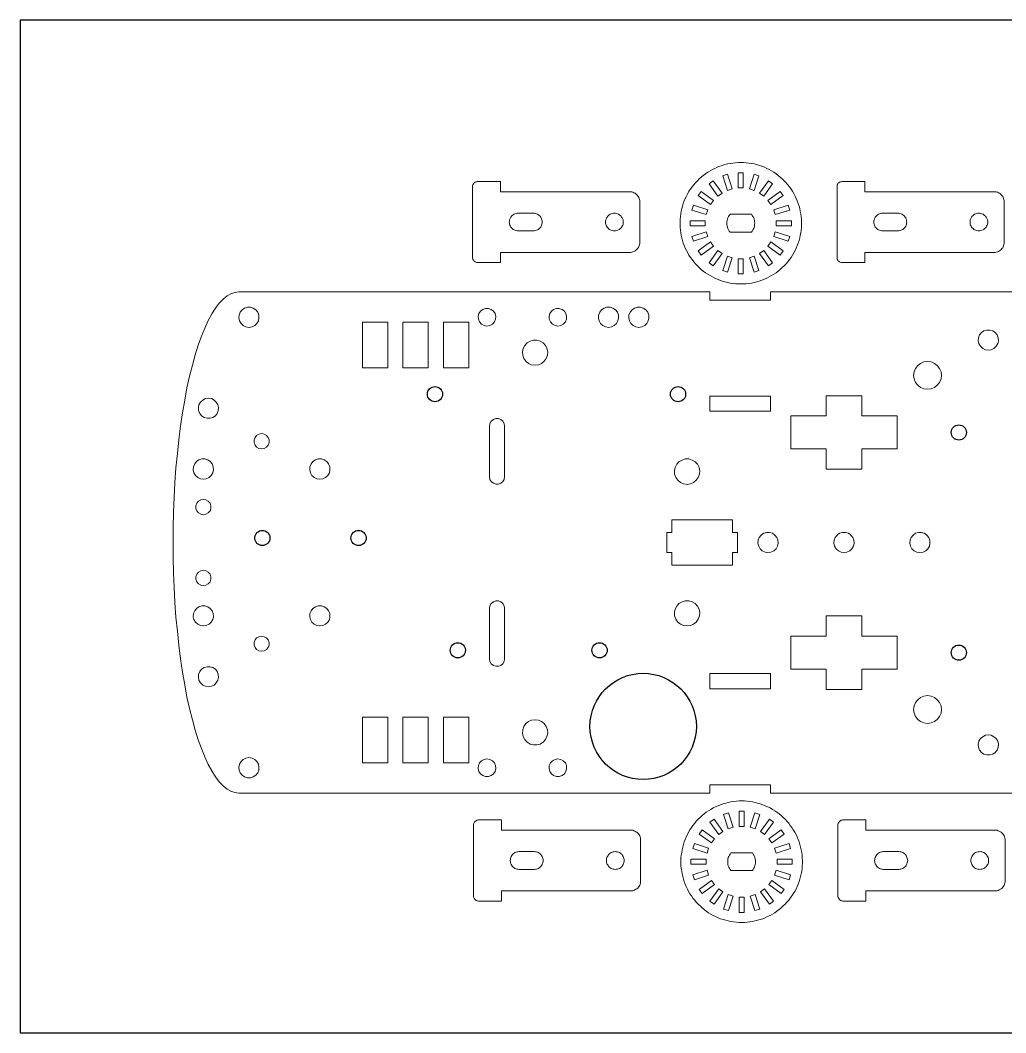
# Model space of a CAD drawing. Header units: millimetres. Extents: x 1937 to 3881, y 1046 to 2135.
# Drawn here: x 1937.1 to 2131.8, y 1899.5 to 2099.5 of the extents above; entities that cross this region are included whole.
import ezdxf

# ---------------------------------------------------------------- set-up
doc = ezdxf.new("R2010")
doc.units = ezdxf.units.MM
doc.layers.add('Layer 1', color=7, linetype='Continuous')

msp = doc.modelspace()

# ---------------------------------------------------------------- linework, layer by layer
msp.add_lwpolyline([(1937.1491, 2099.51983), (1937.1491, 1899.51983), (2237.1491, 1899.51983), (2237.1491, 2099.51983), (1937.1491, 2099.51983)])
for centre, radius in [((2019.04635, 2025.66379), 1.5), ((2067.04635, 2025.66379), 1.5), ((2122.49816, 2018.09697), 1.5), ((1984.95451, 1997.25166), 1.5), ((2003.95451, 1997.25166), 1.5), ((2023.54635, 1975.06379), 1.5), ((2051.54635, 1975.06379), 1.5), ((2122.49816, 1974.59947), 1.5), ((2060.15312, 1960.03055), 10.5)]:
    msp.add_circle(centre, radius)
at = {"layer": 'Layer 1', "lineweight": 0}
for points in [[(2091.39456, 2060.201), (2091.35929, 2060.73017), (2091.28873, 2061.25933), (2091.1829, 2061.7885), (2091.07707, 2062.31767), (2090.93595, 2062.81156), (2090.75956, 2063.34073), (2090.58317, 2063.83461), (2090.37152, 2064.3285), (2090.15984, 2064.78711), (2089.91289, 2065.28101), (2089.63067, 2065.73961), (2089.34845, 2066.16295), (2089.03094, 2066.58629), (2088.71346, 2067.00961), (2088.36068, 2067.43294), (2088.0079, 2067.82101), (2087.61983, 2068.17379), (2087.23178, 2068.52657), (2086.80845, 2068.87935), (2086.38511, 2069.19683), (2085.96179, 2069.47905), (2085.50316, 2069.76129), (2085.04456, 2070.04351), (2084.55068, 2070.25517), (2084.09205, 2070.46685), (2083.59818, 2070.6785), (2083.06901, 2070.85489), (2082.57511, 2070.99601), (2082.04595, 2071.13711), (2081.55207, 2071.24294), (2081.0229, 2071.3135), (2080.49374, 2071.38406), (2079.96457, 2071.41933), (2079.4354, 2071.41933), (2078.90624, 2071.41933), (2078.37707, 2071.38406), (2077.8479, 2071.3135), (2077.31874, 2071.24294), (2076.78957, 2071.13711), (2076.29567, 2070.99601), (2075.76651, 2070.85489), (2075.27261, 2070.6785), (2074.77873, 2070.46685), (2074.28484, 2070.25517), (2073.82623, 2070.04351), (2073.36762, 2069.76129), (2072.90902, 2069.47905), (2072.45039, 2069.19683), (2072.02707, 2068.87935), (2071.639, 2068.52657), (2071.21566, 2068.17379), (2070.86289, 2067.82101), (2070.47484, 2067.43294), (2070.15733, 2067.00961), (2069.80455, 2066.58629), (2069.52234, 2066.16295), (2069.20485, 2065.73961), (2068.9579, 2065.28101), (2068.71095, 2064.78711), (2068.464, 2064.3285), (2068.25234, 2063.83461), (2068.07596, 2063.34073), (2067.93484, 2062.81156), (2067.79374, 2062.31767), (2067.65262, 2061.7885), (2067.58206, 2061.25933), (2067.5115, 2060.73017), (2067.44096, 2060.201), (2067.44096, 2059.67183), (2067.44096, 2059.14267), (2067.44096, 2058.6135), (2067.5115, 2058.08433), (2067.58206, 2057.55517), (2067.65262, 2057.06129), (2067.79374, 2056.53212), (2067.93484, 2056.00296), (2068.07596, 2055.50906), (2068.25234, 2055.01516), (2068.464, 2054.52129), (2068.71095, 2054.02739), (2068.9579, 2053.56878), (2069.20485, 2053.11017), (2069.52234, 2052.68684), (2069.80455, 2052.22823), (2070.15733, 2051.80489), (2070.47484, 2051.41685), (2070.86289, 2051.02878), (2071.21566, 2050.676), (2071.639, 2050.28795), (2072.02707, 2049.97044), (2072.45039, 2049.65296), (2072.90902, 2049.33545), (2073.36762, 2049.0885), (2073.82623, 2048.80628), (2074.28484, 2048.59462), (2074.77873, 2048.34767), (2075.27261, 2048.17129), (2075.76651, 2047.9949), (2076.29567, 2047.85378), (2076.78957, 2047.71268), (2077.31874, 2047.60683), (2077.8479, 2047.53629), (2078.37707, 2047.46573), (2078.90624, 2047.43044), (2079.4354, 2047.43044), (2079.96457, 2047.43044), (2080.49374, 2047.46573), (2081.0229, 2047.53629), (2081.55207, 2047.60683), (2082.04595, 2047.71268), (2082.57511, 2047.85378), (2083.06901, 2047.9949), (2083.59818, 2048.17129), (2084.09205, 2048.34767), (2084.55068, 2048.59462), (2085.04456, 2048.80628), (2085.50316, 2049.0885), (2085.96179, 2049.33545), (2086.38511, 2049.65296), (2086.80845, 2049.97044), (2087.23178, 2050.28795), (2087.61983, 2050.676), (2088.0079, 2051.02878), (2088.36068, 2051.41685), (2088.71346, 2051.80489), (2089.03094, 2052.22823), (2089.34845, 2052.68684), (2089.63067, 2053.11017), (2089.91289, 2053.56878), (2090.15984, 2054.02739), (2090.37152, 2054.52129), (2090.58317, 2055.01516), (2090.75956, 2055.50906), (2090.93595, 2056.00296), (2091.07707, 2056.53212), (2091.1829, 2057.06129), (2091.28873, 2057.55517), (2091.35929, 2058.08433), (2091.39456, 2058.6135), (2091.42985, 2059.14267), (2091.42985, 2059.67183), (2091.39456, 2060.201)], [(2076.82484, 2069.091), (2077.74205, 2066.23351), (2076.78957, 2065.916), (2075.87234, 2068.77349), (2076.82484, 2069.091)], [(2078.94151, 2069.40851), (2079.92928, 2069.40851), (2079.92928, 2066.4099), (2078.94151, 2066.4099), (2078.94151, 2069.40851)], [(2082.08124, 2065.916), (2081.12873, 2066.23351), (2082.04595, 2069.091), (2082.99845, 2068.77349), (2082.08124, 2065.916)], [(2059.43288, 2064.10507), (2059.36232, 2064.31675), (2059.29176, 2064.5284), (2059.18593, 2064.70479), (2059.04483, 2064.91645), (2058.90371, 2065.05757), (2058.72732, 2065.23396), (2058.55093, 2065.33979), (2058.33928, 2065.44562), (2058.1276, 2065.55147), (2057.91594, 2065.62201), (2057.70426, 2065.6573), (2057.4926, 2065.6573), (2031.98677, 2065.6573), (2031.98677, 2067.66814), (2027.47122, 2067.66814), (2027.29483, 2067.63285), (2027.11844, 2067.59758), (2026.97732, 2067.52702), (2026.8362, 2067.42119), (2026.69511, 2067.31536), (2026.62455, 2067.17424), (2026.51872, 2066.99785), (2026.48343, 2066.82146), (2026.48343, 2066.64507), (2026.48343, 2052.63979), (2026.48343, 2052.49869), (2026.51872, 2052.3223), (2026.62455, 2052.14591), (2026.69511, 2052.00479), (2026.8362, 2051.89896), (2026.97732, 2051.79314), (2027.11844, 2051.72258), (2027.29483, 2051.68729), (2027.47122, 2051.65202), (2031.98677, 2051.65202), (2031.98677, 2053.66285), (2057.4926, 2053.66285), (2057.70426, 2053.66285), (2057.91594, 2053.69812), (2058.1276, 2053.76868), (2058.33928, 2053.83924), (2058.55093, 2053.98034), (2058.72732, 2054.08619), (2058.90371, 2054.22729), (2059.04483, 2054.40368), (2059.18593, 2054.58007), (2059.29176, 2054.79175), (2059.36232, 2055.0034), (2059.43288, 2055.21506), (2059.46815, 2055.42674), (2059.46815, 2055.67369), (2059.46815, 2063.64646), (2059.46815, 2063.89341), (2059.43288, 2064.10507)], [(2074.91983, 2064.78711), (2073.15594, 2067.22129), (2073.96735, 2067.82101), (2075.73124, 2065.38684), (2074.91983, 2064.78711)], [(2084.90346, 2067.82101), (2085.71484, 2067.22129), (2083.95096, 2064.78711), (2083.13957, 2065.38684), (2084.90346, 2067.82101)], [(2131.39955, 2064.10507), (2131.32899, 2064.31675), (2131.25843, 2064.5284), (2131.1526, 2064.70479), (2131.0115, 2064.91645), (2130.87038, 2065.05757), (2130.69399, 2065.23396), (2130.5176, 2065.33979), (2130.30594, 2065.44562), (2130.09426, 2065.55147), (2129.88261, 2065.62201), (2129.67093, 2065.6573), (2129.45927, 2065.6573), (2103.95344, 2065.6573), (2103.95344, 2067.66814), (2099.43789, 2067.66814), (2099.2615, 2067.63285), (2099.08511, 2067.59758), (2098.94399, 2067.52702), (2098.80287, 2067.42119), (2098.66177, 2067.31536), (2098.59121, 2067.17424), (2098.48538, 2066.99785), (2098.45009, 2066.82146), (2098.45009, 2066.64507), (2098.45009, 2052.63979), (2098.45009, 2052.49869), (2098.48538, 2052.3223), (2098.59121, 2052.14591), (2098.66177, 2052.00479), (2098.80287, 2051.89896), (2098.94399, 2051.79314), (2099.08511, 2051.72258), (2099.2615, 2051.68729), (2099.43789, 2051.65202), (2103.95344, 2051.65202), (2103.95344, 2053.66285), (2129.45927, 2053.66285), (2129.67093, 2053.66285), (2129.88261, 2053.69812), (2130.09426, 2053.76868), (2130.30594, 2053.83924), (2130.5176, 2053.98034), (2130.69399, 2054.08619), (2130.87038, 2054.22729), (2131.0115, 2054.40368), (2131.1526, 2054.58007), (2131.25843, 2054.79175), (2131.32899, 2055.0034), (2131.39955, 2055.21506), (2131.43481, 2055.42674), (2131.43481, 2055.67369), (2131.43481, 2063.64646), (2131.43481, 2063.89341), (2131.39955, 2064.10507)], [(2071.639, 2065.70435), (2074.07318, 2063.94046), (2073.47345, 2063.12905), (2071.03928, 2064.89294), (2071.639, 2065.70435)], [(2087.23178, 2065.70435), (2087.79622, 2064.89294), (2085.39734, 2063.12905), (2084.79761, 2063.94046), (2087.23178, 2065.70435)], [(2070.08679, 2062.98795), (2072.90902, 2062.07072), (2072.62678, 2061.11823), (2069.76928, 2062.03545), (2070.08679, 2062.98795)], [(2088.78402, 2062.98795), (2089.1015, 2062.03545), (2086.24401, 2061.11823), (2085.9265, 2062.07072), (2088.78402, 2062.98795)], [(2040.20649, 2059.4484), (2040.17122, 2059.23674), (2040.10066, 2059.02508), (2040.0301, 2058.84869), (2039.92427, 2058.6723), (2039.78315, 2058.49591), (2039.64205, 2058.35479), (2039.46566, 2058.21367), (2039.28928, 2058.10785), (2039.11289, 2058.03729), (2038.90121, 2057.96675), (2038.68955, 2057.93146), (2038.47787, 2057.89619), (2035.47926, 2057.89619), (2035.2676, 2057.93146), (2035.05594, 2057.96675), (2034.84426, 2058.03729), (2034.66787, 2058.10785), (2034.49149, 2058.21367), (2034.3151, 2058.35479), (2034.174, 2058.49591), (2034.03288, 2058.6723), (2033.92705, 2058.84869), (2033.85649, 2059.02508), (2033.78593, 2059.23674), (2033.75066, 2059.4484), (2033.71537, 2059.66008), (2033.75066, 2059.87173), (2033.78593, 2060.08341), (2033.85649, 2060.2598), (2033.92705, 2060.47146), (2034.03288, 2060.64785), (2034.174, 2060.82424), (2034.3151, 2060.96536), (2034.49149, 2061.10646), (2034.66787, 2061.21229), (2034.84426, 2061.28285), (2035.05594, 2061.3534), (2035.2676, 2061.38867), (2035.47926, 2061.42396), (2038.47787, 2061.42396), (2038.68955, 2061.38867), (2038.90121, 2061.3534), (2039.11289, 2061.28285), (2039.28928, 2061.21229), (2039.46566, 2061.10646), (2039.64205, 2060.96536), (2039.78315, 2060.82424), (2039.92427, 2060.64785), (2040.0301, 2060.47146), (2040.10066, 2060.2598), (2040.17122, 2060.08341), (2040.20649, 2059.87173), (2040.24176, 2059.66008), (2040.20649, 2059.4484)], [(2056.22261, 2059.66008), (2056.22261, 2059.4484), (2056.18732, 2059.23674), (2056.11676, 2059.02508), (2056.01093, 2058.84869), (2055.9051, 2058.6723), (2055.79927, 2058.49591), (2055.62288, 2058.35479), (2055.48176, 2058.21367), (2055.30537, 2058.10785), (2055.09372, 2058.03729), (2054.88204, 2057.96675), (2054.67038, 2057.93146), (2054.45872, 2057.89619), (2054.28233, 2057.93146), (2054.07065, 2057.96675), (2053.85899, 2058.03729), (2053.64731, 2058.10785), (2053.47093, 2058.21367), (2053.32983, 2058.35479), (2053.15344, 2058.49591), (2053.04761, 2058.6723), (2052.94176, 2058.84869), (2052.83593, 2059.02508), (2052.76537, 2059.23674), (2052.7301, 2059.4484), (2052.7301, 2059.66008), (2052.7301, 2059.87173), (2052.76537, 2060.08341), (2052.83593, 2060.2598), (2052.94176, 2060.47146), (2053.04761, 2060.64785), (2053.15344, 2060.82424), (2053.32983, 2060.96536), (2053.47093, 2061.10646), (2053.64731, 2061.21229), (2053.85899, 2061.28285), (2054.07065, 2061.3534), (2054.28233, 2061.38867), (2054.45872, 2061.42396), (2054.67038, 2061.38867), (2054.88204, 2061.3534), (2055.09372, 2061.28285), (2055.30537, 2061.21229), (2055.48176, 2061.10646), (2055.62288, 2060.96536), (2055.79927, 2060.82424), (2055.9051, 2060.64785), (2056.01093, 2060.47146), (2056.11676, 2060.2598), (2056.18732, 2060.08341), (2056.22261, 2059.87173), (2056.22261, 2059.66008)], [(2077.31874, 2057.66099), (2077.14235, 2057.87267), (2077.00123, 2058.11962), (2076.8954, 2058.36655), (2076.78957, 2058.6135), (2076.71901, 2058.89572), (2076.68372, 2059.14267), (2076.68372, 2059.42488), (2076.68372, 2059.70712), (2076.71901, 2059.95405), (2076.78957, 2060.23629), (2076.8954, 2060.48322), (2077.00123, 2060.73017), (2077.14235, 2060.94185), (2077.31874, 2061.18877), (2081.55207, 2061.18877), (2081.69317, 2060.94185), (2081.83429, 2060.73017), (2081.97539, 2060.48322), (2082.04595, 2060.23629), (2082.11651, 2059.95405), (2082.15178, 2059.70712), (2082.18707, 2059.42488), (2082.15178, 2059.14267), (2082.11651, 2058.89572), (2082.04595, 2058.6135), (2081.97539, 2058.36655), (2081.83429, 2058.11962), (2081.69317, 2057.87267), (2081.55207, 2057.66099), (2077.31874, 2057.66099)], [(2112.17316, 2059.4484), (2112.13789, 2059.23674), (2112.06733, 2059.02508), (2111.99677, 2058.84869), (2111.89094, 2058.6723), (2111.74982, 2058.49591), (2111.60872, 2058.35479), (2111.43233, 2058.21367), (2111.25594, 2058.10785), (2111.07955, 2058.03729), (2110.86787, 2057.96675), (2110.65622, 2057.93146), (2110.44454, 2057.89619), (2107.44593, 2057.89619), (2107.23427, 2057.93146), (2107.02261, 2057.96675), (2106.81093, 2058.03729), (2106.63454, 2058.10785), (2106.45815, 2058.21367), (2106.28176, 2058.35479), (2106.14066, 2058.49591), (2105.99955, 2058.6723), (2105.89372, 2058.84869), (2105.82316, 2059.02508), (2105.7526, 2059.23674), (2105.71733, 2059.4484), (2105.68204, 2059.66008), (2105.71733, 2059.87173), (2105.7526, 2060.08341), (2105.82316, 2060.2598), (2105.89372, 2060.47146), (2105.99955, 2060.64785), (2106.14066, 2060.82424), (2106.28176, 2060.96536), (2106.45815, 2061.10646), (2106.63454, 2061.21229), (2106.81093, 2061.28285), (2107.02261, 2061.3534), (2107.23427, 2061.38867), (2107.44593, 2061.42396), (2110.44454, 2061.42396), (2110.65622, 2061.38867), (2110.86787, 2061.3534), (2111.07955, 2061.28285), (2111.25594, 2061.21229), (2111.43233, 2061.10646), (2111.60872, 2060.96536), (2111.74982, 2060.82424), (2111.89094, 2060.64785), (2111.99677, 2060.47146), (2112.06733, 2060.2598), (2112.13789, 2060.08341), (2112.17316, 2059.87173), (2112.20843, 2059.66008), (2112.17316, 2059.4484)], [(2128.18928, 2059.66008), (2128.18928, 2059.4484), (2128.15399, 2059.23674), (2128.08343, 2059.02508), (2127.9776, 2058.84869), (2127.87177, 2058.6723), (2127.76594, 2058.49591), (2127.58955, 2058.35479), (2127.44843, 2058.21367), (2127.27204, 2058.10785), (2127.06038, 2058.03729), (2126.8487, 2057.96675), (2126.63705, 2057.93146), (2126.42539, 2057.89619), (2126.249, 2057.93146), (2126.03732, 2057.96675), (2125.82566, 2058.03729), (2125.61398, 2058.10785), (2125.43759, 2058.21367), (2125.29649, 2058.35479), (2125.12011, 2058.49591), (2125.01428, 2058.6723), (2124.90843, 2058.84869), (2124.8026, 2059.02508), (2124.73204, 2059.23674), (2124.69677, 2059.4484), (2124.69677, 2059.66008), (2124.69677, 2059.87173), (2124.73204, 2060.08341), (2124.8026, 2060.2598), (2124.90843, 2060.47146), (2125.01428, 2060.64785), (2125.12011, 2060.82424), (2125.29649, 2060.96536), (2125.43759, 2061.10646), (2125.61398, 2061.21229), (2125.82566, 2061.28285), (2126.03732, 2061.3534), (2126.249, 2061.38867), (2126.42539, 2061.42396), (2126.63705, 2061.38867), (2126.8487, 2061.3534), (2127.06038, 2061.28285), (2127.27204, 2061.21229), (2127.44843, 2061.10646), (2127.58955, 2060.96536), (2127.76594, 2060.82424), (2127.87177, 2060.64785), (2127.9776, 2060.47146), (2128.08343, 2060.2598), (2128.15399, 2060.08341), (2128.18928, 2059.87173), (2128.18928, 2059.66008)], [(2069.41651, 2058.93101), (2069.41651, 2059.91878), (2072.41512, 2059.91878), (2072.41512, 2058.93101), (2069.41651, 2058.93101)], [(2089.41901, 2058.93101), (2086.4204, 2058.93101), (2086.4204, 2059.91878), (2089.41901, 2059.91878), (2089.41901, 2058.93101)], [(2070.08679, 2055.86184), (2069.76928, 2056.81434), (2072.62678, 2057.73155), (2072.90902, 2056.77905), (2070.08679, 2055.86184)], [(2088.78402, 2055.86184), (2085.9265, 2056.77905), (2086.24401, 2057.73155), (2089.1015, 2056.81434), (2088.78402, 2055.86184)], [(2071.639, 2053.14544), (2071.03928, 2053.95683), (2073.47345, 2055.72072), (2074.07318, 2054.90933), (2071.639, 2053.14544)], [(2073.96735, 2051.02878), (2073.15594, 2051.6285), (2074.91983, 2054.06268), (2075.73124, 2053.46295), (2073.96735, 2051.02878)], [(2084.90346, 2051.02878), (2083.13957, 2053.46295), (2083.95096, 2054.06268), (2085.71484, 2051.6285), (2084.90346, 2051.02878)], [(2087.23178, 2053.14544), (2084.79761, 2054.90933), (2085.39734, 2055.72072), (2087.79622, 2053.95683), (2087.23178, 2053.14544)], [(2076.82484, 2049.75879), (2075.87234, 2050.07627), (2076.78957, 2052.93379), (2077.74205, 2052.61628), (2076.82484, 2049.75879)], [(2079.92928, 2049.40601), (2078.94151, 2049.40601), (2078.94151, 2052.40462), (2079.92928, 2052.40462), (2079.92928, 2049.40601)], [(2082.04595, 2049.75879), (2081.12873, 2052.61628), (2082.08124, 2052.93379), (2082.99845, 2050.07627), (2082.04595, 2049.75879)], [(2144.31122, 2045.87823), (2085.3268, 2045.87823), (2085.3268, 2044.25544), (2073.29706, 2044.25544), (2073.29706, 2045.87823), (1980.30485, 2045.87823), (1979.52873, 2045.77238), (1978.75262, 2045.49016), (1977.9765, 2045.06682), (1977.20039, 2044.43183), (1976.45956, 2043.62044), (1975.71874, 2042.63267), (1974.97789, 2041.50378), (1974.27234, 2040.19849), (1973.60207, 2038.71682), (1972.93178, 2037.09405), (1972.29679, 2035.33017), (1971.69706, 2033.42516), (1971.13263, 2031.37905), (1970.56817, 2029.19182), (1970.07429, 2026.89877), (1969.61566, 2024.49988), (1969.19235, 2021.95988), (1968.80428, 2019.38461), (1968.4515, 2016.66821), (1968.16928, 2013.91655), (1967.88707, 2011.09433), (1967.67539, 2008.20155), (1967.53429, 2005.27349), (1967.39317, 2002.34544), (1967.32261, 1999.34683), (1967.32261, 1996.34822), (1967.32261, 1993.38488), (1967.39317, 1990.38627), (1967.53429, 1987.45822), (1967.67539, 1984.53017), (1967.88707, 1981.63738), (1968.16928, 1978.81516), (1968.4515, 1976.0635), (1968.80428, 1973.34711), (1969.19235, 1970.77183), (1969.61566, 1968.23183), (1970.07429, 1965.83294), (1970.56817, 1963.53989), (1971.13263, 1961.35266), (1971.69706, 1959.30655), (1972.29679, 1957.40155), (1972.93178, 1955.63766), (1973.60207, 1954.01489), (1974.27234, 1952.53322), (1974.97789, 1951.22796), (1975.71874, 1950.06377), (1976.45956, 1949.11129), (1977.20039, 1948.29988), (1977.9765, 1947.66489), (1978.75262, 1947.24155), (1979.52873, 1946.95933), (1980.30485, 1946.8535), (2073.29706, 1946.8535), (2073.29706, 1948.47627), (2085.3268, 1948.47627), (2085.3268, 1946.8535), (2144.31122, 1946.8535)], [(1980.37539, 2041.29212), (1980.58707, 2041.85655), (1980.93984, 2042.31516), (1981.43372, 2042.66794), (1981.99818, 2042.84433), (1982.5979, 2042.84433), (1983.16234, 2042.66794), (1983.65624, 2042.31516), (1984.04428, 2041.85655), (1984.25594, 2041.29212), (1984.29123, 2040.72766), (1984.1854, 2040.12793), (1983.8679, 2039.63406), (1983.44456, 2039.21072), (1982.91539, 2038.96377), (1982.31566, 2038.85794), (1981.71596, 2038.96377), (1981.18679, 2039.21072), (1980.76346, 2039.63406), (1980.44595, 2040.12793), (1980.30485, 2040.72766), (1980.37539, 2041.29212)], [(2027.71817, 2041.57434), (2028.03568, 2042.03294), (2028.49428, 2042.38572), (2029.02345, 2042.59738), (2029.58789, 2042.59738), (2030.15234, 2042.38572), (2030.61095, 2042.03294), (2030.92846, 2041.57434), (2031.06956, 2041.00988), (2030.999, 2040.44544), (2030.78734, 2039.91628), (2030.39929, 2039.49294), (2029.87013, 2039.21072), (2029.30567, 2039.10489), (2028.74123, 2039.21072), (2028.24734, 2039.49294), (2027.85929, 2039.91628), (2027.61234, 2040.44544), (2027.57707, 2041.00988), (2027.71817, 2041.57434)], [(2045.00428, 2040.44544), (2044.79262, 2039.91628), (2044.36928, 2039.49294), (2043.87539, 2039.21072), (2043.31095, 2039.10489), (2042.74652, 2039.21072), (2042.25262, 2039.49294), (2041.86457, 2039.91628), (2041.61762, 2040.44544), (2041.58233, 2041.00988), (2041.72345, 2041.57434), (2042.04096, 2042.03294), (2042.46428, 2042.38572), (2043.02873, 2042.59738), (2043.59317, 2042.59738), (2044.15763, 2042.38572), (2044.61623, 2042.03294), (2044.89845, 2041.57434), (2045.03957, 2041.00988), (2045.00428, 2040.44544)], [(2055.16428, 2040.12793), (2054.88206, 2039.63406), (2054.42345, 2039.21072), (2053.89428, 2038.96377), (2053.29456, 2038.85794), (2052.73012, 2038.96377), (2052.20096, 2039.21072), (2051.74235, 2039.63406), (2051.46011, 2040.12793), (2051.31901, 2040.72766), (2051.35428, 2041.29212), (2051.56596, 2041.85655), (2051.95401, 2042.31516), (2052.4479, 2042.66794), (2053.01234, 2042.84433), (2053.61207, 2042.84433), (2054.1765, 2042.66794), (2054.6704, 2042.31516), (2055.05845, 2041.85655), (2055.27013, 2041.29212), (2055.3054, 2040.72766), (2055.16428, 2040.12793)], [(2061.1615, 2040.12793), (2060.87928, 2039.63406), (2060.45594, 2039.21072), (2059.89151, 2038.96377), (2059.32707, 2038.85794), (2058.72734, 2038.96377), (2058.19818, 2039.21072), (2057.73957, 2039.63406), (2057.45733, 2040.12793), (2057.31623, 2040.72766), (2057.3515, 2041.29212), (2057.56318, 2041.85655), (2057.95123, 2042.31516), (2058.44513, 2042.66794), (2059.00956, 2042.84433), (2059.60929, 2042.84433), (2060.17372, 2042.66794), (2060.66762, 2042.31516), (2061.05567, 2041.85655), (2061.26735, 2041.29212), (2061.30262, 2040.72766), (2061.1615, 2040.12793)], [(2009.7265, 2030.84988), (2004.71705, 2030.84988), (2004.71705, 2039.88101), (2009.7265, 2039.88101), (2009.7265, 2030.84988)], [(2017.69929, 2030.84988), (2012.72511, 2030.84988), (2012.72511, 2039.88101), (2017.69929, 2039.88101), (2017.69929, 2030.84988)], [(2025.70733, 2030.84988), (2020.6979, 2030.84988), (2020.6979, 2039.88101), (2025.70733, 2039.88101), (2025.70733, 2030.84988)], [(2130.16482, 2035.64767), (2129.88261, 2035.11851), (2129.424, 2034.69517), (2128.89483, 2034.44822), (2128.29511, 2034.37766), (2127.73067, 2034.44822), (2127.2015, 2034.69517), (2126.7429, 2035.11851), (2126.46066, 2035.64767), (2126.31956, 2036.21211), (2126.35483, 2036.81184), (2126.56651, 2037.37627), (2126.95455, 2037.83488), (2127.44845, 2038.15239), (2128.01289, 2038.32878), (2128.61261, 2038.32878), (2129.17705, 2038.15239), (2129.67095, 2037.83488), (2130.05899, 2037.37627), (2130.27067, 2036.81184), (2130.30594, 2036.21211), (2130.16482, 2035.64767)], [(2041.26484, 2033.35462), (2041.0179, 2032.7196), (2040.62985, 2032.15517), (2040.10068, 2031.73183), (2039.50096, 2031.44961), (2038.7954, 2031.37905), (2038.12511, 2031.44961), (2037.52539, 2031.73183), (2036.99622, 2032.15517), (2036.60817, 2032.7196), (2036.36122, 2033.35462), (2036.32596, 2034.02488), (2036.46705, 2034.69517), (2036.78456, 2035.2949), (2037.24317, 2035.78877), (2037.80763, 2036.14155), (2038.47789, 2036.35323), (2039.14818, 2036.35323), (2039.81844, 2036.14155), (2040.3829, 2035.78877), (2040.84151, 2035.2949), (2041.15902, 2034.69517), (2041.30011, 2034.02488), (2041.26484, 2033.35462)], [(2118.98178, 2028.66266), (2118.69955, 2027.99239), (2118.24094, 2027.42793), (2117.6765, 2026.96933), (2117.00622, 2026.72238), (2116.30066, 2026.61655), (2115.59511, 2026.72238), (2114.92484, 2026.96933), (2114.36038, 2027.42793), (2113.93705, 2027.99239), (2113.65483, 2028.66266), (2113.549, 2029.36821), (2113.65483, 2030.07377), (2113.93705, 2030.74405), (2114.36038, 2031.30849), (2114.92484, 2031.73183), (2115.59511, 2032.01405), (2116.30066, 2032.1199), (2117.00622, 2032.01405), (2117.6765, 2031.73183), (2118.24094, 2031.30849), (2118.69955, 2030.74405), (2118.98178, 2030.07377), (2119.05232, 2029.36821), (2118.98178, 2028.66266)], [(1976.2479, 2022.41851), (1976.03622, 2021.85405), (1975.68345, 2021.39544), (1975.18957, 2021.07793), (1974.62511, 2020.90155), (1974.02539, 2020.90155), (1973.46095, 2021.07793), (1972.96705, 2021.39544), (1972.57901, 2021.85405), (1972.36735, 2022.41851), (1972.33206, 2023.01821), (1972.43789, 2023.58267), (1972.7554, 2024.11184), (1973.17873, 2024.49988), (1973.7079, 2024.7821), (1974.30763, 2024.85266), (1974.90733, 2024.7821), (1975.4365, 2024.49988), (1975.85984, 2024.11184), (1976.17734, 2023.58267), (1976.31844, 2023.01821), (1976.2479, 2022.41851)], [(2085.3268, 2022.27739), (2073.29706, 2022.27739), (2073.29706, 2025.276), (2085.3268, 2025.276), (2085.3268, 2022.27739)], [(2110.30344, 2014.86905), (2103.31844, 2014.86905), (2103.31844, 2010.84738), (2096.29816, 2010.84738), (2096.29816, 2014.86905), (2089.31318, 2014.86905), (2089.31318, 2021.36017), (2096.29816, 2021.36017), (2096.29816, 2025.34656), (2103.31844, 2025.34656), (2103.31844, 2021.36017), (2110.30344, 2021.36017), (2110.30344, 2014.86905)], [(2032.79818, 2009.36573), (2032.72762, 2008.83656), (2032.4454, 2008.41323), (2032.05733, 2008.06045), (2031.56346, 2007.88406), (2031.03429, 2007.88406), (2030.57568, 2008.06045), (2030.15234, 2008.41323), (2029.9054, 2008.83656), (2029.79957, 2009.36573), (2029.79957, 2019.34934), (2029.9054, 2019.8785), (2030.15234, 2020.33711), (2030.57568, 2020.65462), (2031.03429, 2020.83101), (2031.56346, 2020.83101), (2032.05733, 2020.65462), (2032.4454, 2020.33711), (2032.72762, 2019.8785), (2032.79818, 2019.34934), (2032.79818, 2009.36573)], [(1986.30207, 2016.10378), (1986.12568, 2015.60988), (1985.7729, 2015.22183), (1985.31428, 2014.93961), (1984.8204, 2014.86905), (1984.29123, 2014.93961), (1983.83263, 2015.22183), (1983.51512, 2015.60988), (1983.33873, 2016.10378), (1983.33873, 2016.63294), (1983.51512, 2017.12684), (1983.83263, 2017.51489), (1984.29123, 2017.76184), (1984.8204, 2017.86767), (1985.31428, 2017.76184), (1985.7729, 2017.51489), (1986.12568, 2017.12684), (1986.30207, 2016.63294), (1986.30207, 2016.10378)], [(1971.37955, 2011.30601), (1971.59123, 2011.87044), (1971.94401, 2012.32905), (1972.43789, 2012.68183), (1973.00234, 2012.85822), (1973.60207, 2012.85822), (1974.16651, 2012.68183), (1974.6604, 2012.32905), (1975.04845, 2011.87044), (1975.26011, 2011.30601), (1975.2954, 2010.70628), (1975.18957, 2010.14182), (1974.87206, 2009.61266), (1974.44872, 2009.22461), (1973.88429, 2008.94239), (1973.31983, 2008.87183), (1972.72013, 2008.94239), (1972.19096, 2009.22461), (1971.73233, 2009.61266), (1971.45011, 2010.14182), (1971.30902, 2010.70628), (1971.37955, 2011.30601)], [(1998.19066, 2010.14182), (1997.87318, 2009.61266), (1997.44984, 2009.22461), (1996.8854, 2008.94239), (1996.32095, 2008.87183), (1995.72122, 2008.94239), (1995.19205, 2009.22461), (1994.73345, 2009.61266), (1994.45123, 2010.14182), (1994.31011, 2010.70628), (1994.3454, 2011.30601), (1994.59235, 2011.87044), (1994.94513, 2012.32905), (1995.439, 2012.68183), (1996.00346, 2012.85822), (1996.60316, 2012.85822), (1997.16762, 2012.68183), (1997.6615, 2012.32905), (1998.04957, 2011.87044), (1998.26122, 2011.30601), (1998.29652, 2010.70628), (1998.19066, 2010.14182)], [(2066.45316, 2011.20016), (2066.77067, 2011.79988), (2067.22928, 2012.29378), (2067.82901, 2012.64656), (2068.464, 2012.85822), (2069.16956, 2012.85822), (2069.80455, 2012.64656), (2070.40428, 2012.29378), (2070.86291, 2011.79988), (2071.1804, 2011.20016), (2071.32152, 2010.52989), (2071.25096, 2009.85961), (2071.0393, 2009.22461), (2070.65123, 2008.66017), (2070.12206, 2008.23684), (2069.48707, 2007.95462), (2068.81678, 2007.84877), (2068.14652, 2007.95462), (2067.5115, 2008.23684), (2066.98233, 2008.66017), (2066.59428, 2009.22461), (2066.34734, 2009.85961), (2066.31207, 2010.52989), (2066.45316, 2011.20016)], [(1974.62511, 2002.62766), (1974.27234, 2002.20432), (1973.81373, 2001.9574), (1973.31983, 2001.85155), (1972.79066, 2001.9574), (1972.33206, 2002.20432), (1972.01457, 2002.62766), (1971.83818, 2003.08627), (1971.83818, 2003.61543), (1972.01457, 2004.10933), (1972.33206, 2004.49738), (1972.79066, 2004.77962), (1973.31983, 2004.85016), (1973.81373, 2004.77962), (1974.27234, 2004.49738), (1974.62511, 2004.10933), (1974.8015, 2003.61543), (1974.8015, 2003.08627), (1974.62511, 2002.62766)], [(2065.81817, 1991.86794), (2065.81817, 1994.37267), (2064.79513, 1994.37267), (2064.79513, 1998.35906), (2065.81817, 1998.35906), (2065.81817, 2000.86377), (2077.81261, 2000.86377), (2077.81261, 1998.35906), (2078.80041, 1998.35906), (2078.80041, 1994.37267), (2077.81261, 1994.37267), (2077.81261, 1991.86794), (2065.81817, 1991.86794)], [(2086.66735, 1995.64267), (2086.38513, 1995.1135), (2085.9265, 1994.72545), (2085.39734, 1994.44321), (2084.79763, 1994.37267), (2084.23317, 1994.44321), (2083.66874, 1994.72545), (2083.2454, 1995.1135), (2082.96318, 1995.64267), (2082.82206, 1996.2071), (2082.85735, 1996.80683), (2083.06901, 1997.37129), (2083.45706, 1997.82989), (2083.95096, 1998.18267), (2084.51539, 1998.35906), (2085.11512, 1998.35906), (2085.67958, 1998.18267), (2086.17345, 1997.82989), (2086.56152, 1997.37129), (2086.77318, 1996.80683), (2086.80845, 1996.2071), (2086.66735, 1995.64267)], [(2097.81512, 1996.2071), (2097.85039, 1996.80683), (2098.09734, 1997.37129), (2098.45011, 1997.82989), (2098.94399, 1998.18267), (2099.50845, 1998.35906), (2100.10817, 1998.35906), (2100.67261, 1998.18267), (2101.16651, 1997.82989), (2101.55455, 1997.37129), (2101.76621, 1996.80683), (2101.8015, 1996.2071), (2101.66038, 1995.64267), (2101.37816, 1995.1135), (2100.95483, 1994.72545), (2100.39039, 1994.44321), (2099.82593, 1994.37267), (2099.22623, 1994.44321), (2098.69706, 1994.72545), (2098.23843, 1995.1135), (2097.95622, 1995.64267), (2097.81512, 1996.2071)], [(2112.94927, 1995.64267), (2112.80817, 1996.2071), (2112.87871, 1996.80683), (2113.09039, 1997.37129), (2113.44317, 1997.82989), (2113.93705, 1998.18267), (2114.5015, 1998.35906), (2115.10123, 1998.35906), (2115.66566, 1998.18267), (2116.15956, 1997.82989), (2116.54761, 1997.37129), (2116.75927, 1996.80683), (2116.79456, 1996.2071), (2116.68873, 1995.64267), (2116.37122, 1995.1135), (2115.94788, 1994.72545), (2115.41872, 1994.44321), (2114.81899, 1994.37267), (2114.21928, 1994.44321), (2113.69012, 1994.72545), (2113.23149, 1995.1135), (2112.94927, 1995.64267)], [(1974.8015, 1989.61017), (1974.8015, 1989.11628), (1974.62511, 1988.62238), (1974.27234, 1988.19906), (1973.81373, 1987.95211), (1973.31983, 1987.88155), (1972.79066, 1987.95211), (1972.33206, 1988.19906), (1972.01457, 1988.62238), (1971.83818, 1989.11628), (1971.83818, 1989.61017), (1972.01457, 1990.10405), (1972.33206, 1990.52739), (1972.79066, 1990.77434), (1973.31983, 1990.88017), (1973.81373, 1990.77434), (1974.27234, 1990.52739), (1974.62511, 1990.10405), (1974.8015, 1989.61017)], [(2032.79818, 1973.34711), (2032.72762, 1972.85323), (2032.4454, 1972.3946), (2032.05733, 1972.07711), (2031.56346, 1971.90073), (2031.03429, 1971.90073), (2030.57568, 1972.07711), (2030.15234, 1972.3946), (2029.9054, 1972.85323), (2029.79957, 1973.34711), (2029.79957, 1983.366), (2029.9054, 1983.85988), (2030.15234, 1984.31851), (2030.57568, 1984.67129), (2031.03429, 1984.84767), (2031.56346, 1984.84767), (2032.05733, 1984.67129), (2032.4454, 1984.31851), (2032.72762, 1983.85988), (2032.79818, 1983.366), (2032.79818, 1973.34711)], [(2071.25096, 1981.84906), (2071.0393, 1981.21405), (2070.65123, 1980.64961), (2070.12206, 1980.22627), (2069.48707, 1979.94405), (2068.81678, 1979.87349), (2068.14652, 1979.94405), (2067.5115, 1980.22627), (2066.98233, 1980.64961), (2066.59428, 1981.21405), (2066.34734, 1981.84906), (2066.31207, 1982.51933), (2066.45316, 1983.18961), (2066.77067, 1983.78934), (2067.22928, 1984.31851), (2067.82901, 1984.67129), (2068.464, 1984.84767), (2069.16956, 1984.84767), (2069.80455, 1984.67129), (2070.40428, 1984.31851), (2070.86291, 1983.78934), (2071.1804, 1983.18961), (2071.32152, 1982.51933), (2071.25096, 1981.84906)], [(1972.19096, 1980.22627), (1971.73233, 1980.61434), (1971.45011, 1981.14351), (1971.30902, 1981.70794), (1971.37955, 1982.30767), (1971.59123, 1982.87211), (1971.94401, 1983.33071), (1972.43789, 1983.68349), (1973.00234, 1983.82461), (1973.60207, 1983.82461), (1974.16651, 1983.68349), (1974.6604, 1983.33071), (1975.04845, 1982.87211), (1975.26011, 1982.30767), (1975.2954, 1981.70794), (1975.18957, 1981.14351), (1974.87206, 1980.61434), (1974.44872, 1980.22627), (1973.88429, 1979.94405), (1973.31983, 1979.87349), (1972.72013, 1979.94405), (1972.19096, 1980.22627)], [(1998.19066, 1981.14351), (1997.87318, 1980.61434), (1997.44984, 1980.22627), (1996.8854, 1979.94405), (1996.32095, 1979.87349), (1995.72122, 1979.94405), (1995.19205, 1980.22627), (1994.73345, 1980.61434), (1994.45123, 1981.14351), (1994.31011, 1981.70794), (1994.3454, 1982.30767), (1994.59235, 1982.87211), (1994.94513, 1983.33071), (1995.439, 1983.68349), (1996.00346, 1983.82461), (1996.60316, 1983.82461), (1997.16762, 1983.68349), (1997.6615, 1983.33071), (1998.04957, 1982.87211), (1998.26122, 1982.30767), (1998.29652, 1981.70794), (1998.19066, 1981.14351)], [(2110.30344, 1971.37156), (2103.31844, 1971.37156), (2103.31844, 1967.34988), (2096.29816, 1967.34988), (2096.29816, 1971.37156), (2089.31318, 1971.37156), (2089.31318, 1977.86266), (2096.29816, 1977.86266), (2096.29816, 1981.84906), (2103.31844, 1981.84906), (2103.31844, 1977.86266), (2110.30344, 1977.86266), (2110.30344, 1971.37156)], [(1986.30207, 1976.09877), (1986.12568, 1975.60489), (1985.7729, 1975.21682), (1985.31428, 1974.9699), (1984.8204, 1974.86405), (1984.29123, 1974.9699), (1983.83263, 1975.21682), (1983.51512, 1975.60489), (1983.33873, 1976.09877), (1983.33873, 1976.62793), (1983.51512, 1977.12183), (1983.83263, 1977.50988), (1984.29123, 1977.75683), (1984.8204, 1977.86266), (1985.31428, 1977.75683), (1985.7729, 1977.50988), (1986.12568, 1977.12183), (1986.30207, 1976.62793), (1986.30207, 1976.09877)], [(1976.17734, 1969.14906), (1975.85984, 1968.6199), (1975.4365, 1968.19656), (1974.90733, 1967.94961), (1974.30763, 1967.87905), (1973.7079, 1967.94961), (1973.17873, 1968.19656), (1972.7554, 1968.6199), (1972.43789, 1969.14906), (1972.33206, 1969.7135), (1972.36735, 1970.31323), (1972.57901, 1970.87766), (1972.96705, 1971.33627), (1973.46095, 1971.65378), (1974.02539, 1971.83017), (1974.62511, 1971.83017), (1975.18957, 1971.65378), (1975.68345, 1971.33627), (1976.03622, 1970.87766), (1976.2479, 1970.31323), (1976.31844, 1969.7135), (1976.17734, 1969.14906)], [(2085.3268, 1967.45571), (2073.29706, 1967.45571), (2073.29706, 1970.45432), (2085.3268, 1970.45432), (2085.3268, 1967.45571)], [(2118.98178, 1962.65794), (2118.69955, 1961.98766), (2118.24094, 1961.42322), (2117.6765, 1960.99988), (2117.00622, 1960.71767), (2116.30066, 1960.61184), (2115.59511, 1960.71767), (2114.92484, 1960.99988), (2114.36038, 1961.42322), (2113.93705, 1961.98766), (2113.65483, 1962.65794), (2113.549, 1963.3635), (2113.65483, 1964.06905), (2113.93705, 1964.73934), (2114.36038, 1965.30378), (2114.92484, 1965.76238), (2115.59511, 1966.00933), (2116.30066, 1966.11516), (2117.00622, 1966.00933), (2117.6765, 1965.76238), (2118.24094, 1965.30378), (2118.69955, 1964.73934), (2118.98178, 1964.06905), (2119.05232, 1963.3635), (2118.98178, 1962.65794)], [(2009.7265, 1952.85073), (2004.71705, 1952.85073), (2004.71705, 1961.84656), (2009.7265, 1961.84656), (2009.7265, 1952.85073)], [(2017.69929, 1952.85073), (2012.72511, 1952.85073), (2012.72511, 1961.84656), (2017.69929, 1961.84656), (2017.69929, 1952.85073)], [(2025.70733, 1952.85073), (2020.6979, 1952.85073), (2020.6979, 1961.84656), (2025.70733, 1961.84656), (2025.70733, 1952.85073)], [(2041.15902, 1958.03656), (2040.84151, 1957.43684), (2040.3829, 1956.90767), (2039.81844, 1956.55489), (2039.14818, 1956.3785), (2038.47789, 1956.3785), (2037.80763, 1956.55489), (2037.24317, 1956.90767), (2036.78456, 1957.43684), (2036.46705, 1958.03656), (2036.32596, 1958.70683), (2036.36122, 1959.37711), (2036.60817, 1960.01211), (2036.99622, 1960.57655), (2037.52539, 1960.99988), (2038.12511, 1961.2821), (2038.7954, 1961.35266), (2039.50096, 1961.2821), (2040.10068, 1960.99988), (2040.62985, 1960.57655), (2041.0179, 1960.01211), (2041.26484, 1959.37711), (2041.30011, 1958.70683), (2041.15902, 1958.03656)], [(2130.27067, 1955.9199), (2130.05899, 1955.35544), (2129.67095, 1954.89683), (2129.17705, 1954.57935), (2128.61261, 1954.40296), (2128.01289, 1954.40296), (2127.44845, 1954.57935), (2126.95455, 1954.89683), (2126.56651, 1955.35544), (2126.35483, 1955.9199), (2126.31956, 1956.5196), (2126.46066, 1957.08406), (2126.7429, 1957.61323), (2127.2015, 1958.00127), (2127.73067, 1958.28349), (2128.29511, 1958.35405), (2128.89483, 1958.28349), (2129.424, 1958.00127), (2129.88261, 1957.61323), (2130.16482, 1957.08406), (2130.30594, 1956.5196), (2130.27067, 1955.9199)], [(1984.25594, 1951.40435), (1984.04428, 1950.87518), (1983.65624, 1950.38128), (1983.16234, 1950.06377), (1982.5979, 1949.88738), (1981.99818, 1949.88738), (1981.43372, 1950.06377), (1980.93984, 1950.38128), (1980.58707, 1950.87518), (1980.37539, 1951.40435), (1980.30485, 1952.00405), (1980.44595, 1952.60378), (1980.76346, 1953.09767), (1981.18679, 1953.52101), (1981.71596, 1953.76794), (1982.31566, 1953.87379), (1982.91539, 1953.76794), (1983.44456, 1953.52101), (1983.8679, 1953.09767), (1984.1854, 1952.60378), (1984.29123, 1952.00405), (1984.25594, 1951.40435)], [(2030.92846, 1951.1574), (2030.61095, 1950.6635), (2030.15234, 1950.31072), (2029.58789, 1950.13433), (2029.02345, 1950.13433), (2028.49428, 1950.31072), (2028.03568, 1950.6635), (2027.71817, 1951.1574), (2027.57707, 1951.72183), (2027.61234, 1952.28629), (2027.85929, 1952.81546), (2028.24734, 1953.23877), (2028.74123, 1953.52101), (2029.30567, 1953.62684), (2029.87013, 1953.52101), (2030.39929, 1953.23877), (2030.78734, 1952.81546), (2030.999, 1952.28629), (2031.06956, 1951.72183), (2030.92846, 1951.1574)], [(2044.89845, 1951.1574), (2044.61623, 1950.6635), (2044.15763, 1950.31072), (2043.59317, 1950.13433), (2043.02873, 1950.13433), (2042.46428, 1950.31072), (2042.04096, 1950.6635), (2041.72345, 1951.1574), (2041.58233, 1951.72183), (2041.61762, 1952.28629), (2041.86457, 1952.81546), (2042.25262, 1953.23877), (2042.74652, 1953.52101), (2043.31095, 1953.62684), (2043.87539, 1953.52101), (2044.36928, 1953.23877), (2044.79262, 1952.81546), (2045.00428, 1952.28629), (2045.03957, 1951.72183), (2044.89845, 1951.1574)], [(2091.57095, 1934.08294), (2091.53568, 1934.61211), (2091.46512, 1935.14128), (2091.35929, 1935.67044), (2091.25346, 1936.19961), (2091.11234, 1936.69351), (2090.93595, 1937.22267), (2090.75956, 1937.71655), (2090.5479, 1938.21045), (2090.33622, 1938.66905), (2090.08928, 1939.16295), (2089.80706, 1939.62156), (2089.52484, 1940.0449), (2089.20733, 1940.46823), (2088.88984, 1940.89155), (2088.53707, 1941.31489), (2088.18429, 1941.70296), (2087.79622, 1942.05573), (2087.40817, 1942.40851), (2086.98484, 1942.76129), (2086.5615, 1943.07878), (2086.13818, 1943.36099), (2085.67955, 1943.64323), (2085.22095, 1943.92545), (2084.72707, 1944.13711), (2084.26844, 1944.34879), (2083.77457, 1944.56045), (2083.2454, 1944.73684), (2082.7515, 1944.87796), (2082.22234, 1945.01905), (2081.72846, 1945.12488), (2081.19929, 1945.19544), (2080.67013, 1945.266), (2080.14096, 1945.30127), (2079.61179, 1945.30127), (2079.08263, 1945.30127), (2078.55346, 1945.266), (2078.02429, 1945.19544), (2077.49513, 1945.12488), (2076.96596, 1945.01905), (2076.47206, 1944.87796), (2075.9429, 1944.73684), (2075.449, 1944.56045), (2074.95512, 1944.34879), (2074.46122, 1944.13711), (2074.00262, 1943.92545), (2073.54401, 1943.64323), (2073.0854, 1943.36099), (2072.62678, 1943.07878), (2072.20346, 1942.76129), (2071.81539, 1942.40851), (2071.39205, 1942.05573), (2071.03928, 1941.70296), (2070.65123, 1941.31489), (2070.33372, 1940.89155), (2069.98094, 1940.46823), (2069.69872, 1940.0449), (2069.38124, 1939.62156), (2069.13429, 1939.16295), (2068.88734, 1938.66905), (2068.64039, 1938.21045), (2068.42873, 1937.71655), (2068.25234, 1937.22267), (2068.11122, 1936.69351), (2067.97013, 1936.19961), (2067.82901, 1935.67044), (2067.75845, 1935.14128), (2067.68789, 1934.61211), (2067.61735, 1934.08294), (2067.61735, 1933.55378), (2067.61735, 1933.02461), (2067.61735, 1932.49544), (2067.68789, 1931.96628), (2067.75845, 1931.43711), (2067.82901, 1930.94323), (2067.97013, 1930.41407), (2068.11122, 1929.8849), (2068.25234, 1929.391), (2068.42873, 1928.89711), (2068.64039, 1928.40323), (2068.88734, 1927.90933), (2069.13429, 1927.45073), (2069.38124, 1926.99212), (2069.69872, 1926.56878), (2069.98094, 1926.11017), (2070.33372, 1925.68684), (2070.65123, 1925.29879), (2071.03928, 1924.91072), (2071.39205, 1924.55794), (2071.81539, 1924.1699), (2072.20346, 1923.85239), (2072.62678, 1923.5349), (2073.0854, 1923.21739), (2073.54401, 1922.97044), (2074.00262, 1922.68823), (2074.46122, 1922.47657), (2074.95512, 1922.22962), (2075.449, 1922.05323), (2075.9429, 1921.87684), (2076.47206, 1921.73572), (2076.96596, 1921.59462), (2077.49513, 1921.48877), (2078.02429, 1921.41823), (2078.55346, 1921.34767), (2079.08263, 1921.31238), (2079.61179, 1921.31238), (2080.14096, 1921.31238), (2080.67013, 1921.34767), (2081.19929, 1921.41823), (2081.72846, 1921.48877), (2082.22234, 1921.59462), (2082.7515, 1921.73572), (2083.2454, 1921.87684), (2083.77457, 1922.05323), (2084.26844, 1922.22962), (2084.72707, 1922.47657), (2085.22095, 1922.68823), (2085.67955, 1922.97044), (2086.13818, 1923.21739), (2086.5615, 1923.5349), (2086.98484, 1923.85239), (2087.40817, 1924.1699), (2087.79622, 1924.55794), (2088.18429, 1924.91072), (2088.53707, 1925.29879), (2088.88984, 1925.68684), (2089.20733, 1926.11017), (2089.52484, 1926.56878), (2089.80706, 1926.99212), (2090.08928, 1927.45073), (2090.33622, 1927.90933), (2090.5479, 1928.40323), (2090.75956, 1928.89711), (2090.93595, 1929.391), (2091.11234, 1929.8849), (2091.25346, 1930.41407), (2091.35929, 1930.94323), (2091.46512, 1931.43711), (2091.53568, 1931.96628), (2091.57095, 1932.49544), (2091.60624, 1933.02461), (2091.60624, 1933.55378), (2091.57095, 1934.08294)], [(2077.00123, 1942.97295), (2077.91844, 1940.11546), (2076.96596, 1939.79795), (2076.04872, 1942.65544), (2077.00123, 1942.97295)], [(2079.1179, 1943.29046), (2080.10567, 1943.29046), (2080.10567, 1940.29185), (2079.1179, 1940.29185), (2079.1179, 1943.29046)], [(2082.25763, 1939.79795), (2081.30512, 1940.11546), (2082.22234, 1942.97295), (2083.17484, 1942.65544), (2082.25763, 1939.79795)], [(2059.60927, 1937.98701), (2059.53871, 1938.19869), (2059.46815, 1938.41035), (2059.36232, 1938.58674), (2059.22122, 1938.7984), (2059.0801, 1938.93952), (2058.90371, 1939.1159), (2058.72732, 1939.22173), (2058.51566, 1939.32756), (2058.30399, 1939.43341), (2058.09233, 1939.50395), (2057.88065, 1939.53924), (2057.66899, 1939.53924), (2032.16316, 1939.53924), (2032.16316, 1941.55008), (2027.64761, 1941.55008), (2027.47122, 1941.51479), (2027.29483, 1941.47952), (2027.15371, 1941.40896), (2027.01259, 1941.30313), (2026.87149, 1941.1973), (2026.80093, 1941.05618), (2026.69511, 1940.87979), (2026.65981, 1940.7034), (2026.65981, 1940.52702), (2026.65981, 1926.52173), (2026.65981, 1926.38064), (2026.69511, 1926.20425), (2026.80093, 1926.02786), (2026.87149, 1925.88674), (2027.01259, 1925.78091), (2027.15371, 1925.67508), (2027.29483, 1925.60452), (2027.47122, 1925.56923), (2027.64761, 1925.53396), (2032.16316, 1925.53396), (2032.16316, 1927.5448), (2057.66899, 1927.5448), (2057.88065, 1927.5448), (2058.09233, 1927.58007), (2058.30399, 1927.65063), (2058.51566, 1927.72119), (2058.72732, 1927.86229), (2058.90371, 1927.96814), (2059.0801, 1928.10923), (2059.22122, 1928.28562), (2059.36232, 1928.46201), (2059.46815, 1928.67369), (2059.53871, 1928.88535), (2059.60927, 1929.09701), (2059.64454, 1929.30869), (2059.64454, 1929.55564), (2059.64454, 1937.5284), (2059.64454, 1937.77535), (2059.60927, 1937.98701)], [(2075.09622, 1938.66905), (2073.33233, 1941.10323), (2074.14374, 1941.70296), (2075.90763, 1939.26878), (2075.09622, 1938.66905)], [(2085.07985, 1941.70296), (2085.89123, 1941.10323), (2084.12734, 1938.66905), (2083.31596, 1939.26878), (2085.07985, 1941.70296)], [(2131.57593, 1937.98701), (2131.50537, 1938.19869), (2131.43481, 1938.41035), (2131.32899, 1938.58674), (2131.18789, 1938.7984), (2131.04677, 1938.93952), (2130.87038, 1939.1159), (2130.69399, 1939.22173), (2130.48233, 1939.32756), (2130.27065, 1939.43341), (2130.05899, 1939.50395), (2129.84731, 1939.53924), (2129.63566, 1939.53924), (2104.12983, 1939.53924), (2104.12983, 1941.55008), (2099.61428, 1941.55008), (2099.43789, 1941.51479), (2099.2615, 1941.47952), (2099.12038, 1941.40896), (2098.97926, 1941.30313), (2098.83816, 1941.1973), (2098.7676, 1941.05618), (2098.66177, 1940.87979), (2098.62648, 1940.7034), (2098.62648, 1940.52702), (2098.62648, 1926.52173), (2098.62648, 1926.38064), (2098.66177, 1926.20425), (2098.7676, 1926.02786), (2098.83816, 1925.88674), (2098.97926, 1925.78091), (2099.12038, 1925.67508), (2099.2615, 1925.60452), (2099.43789, 1925.56923), (2099.61428, 1925.53396), (2104.12983, 1925.53396), (2104.12983, 1927.5448), (2129.63566, 1927.5448), (2129.84731, 1927.5448), (2130.05899, 1927.58007), (2130.27065, 1927.65063), (2130.48233, 1927.72119), (2130.69399, 1927.86229), (2130.87038, 1927.96814), (2131.04677, 1928.10923), (2131.18789, 1928.28562), (2131.32899, 1928.46201), (2131.43481, 1928.67369), (2131.50537, 1928.88535), (2131.57593, 1929.09701), (2131.6112, 1929.30869), (2131.6112, 1929.55564), (2131.6112, 1937.5284), (2131.6112, 1937.77535), (2131.57593, 1937.98701)], [(2071.81539, 1939.58629), (2074.24957, 1937.8224), (2073.64984, 1937.01099), (2071.21566, 1938.77488), (2071.81539, 1939.58629)], [(2087.40817, 1939.58629), (2087.97261, 1938.77488), (2085.57372, 1937.01099), (2084.974, 1937.8224), (2087.40817, 1939.58629)], [(2070.26318, 1936.8699), (2073.0854, 1935.95266), (2072.80316, 1935.00018), (2069.94567, 1935.91739), (2070.26318, 1936.8699)], [(2088.9604, 1936.8699), (2089.27789, 1935.91739), (2086.4204, 1935.00018), (2086.10289, 1935.95266), (2088.9604, 1936.8699)], [(2040.38288, 1933.33034), (2040.34761, 1933.11868), (2040.27705, 1932.90702), (2040.20649, 1932.73064), (2040.10066, 1932.55425), (2039.95954, 1932.37786), (2039.81844, 1932.23674), (2039.64205, 1932.09562), (2039.46566, 1931.98979), (2039.28928, 1931.91923), (2039.0776, 1931.84869), (2038.86594, 1931.8134), (2038.65426, 1931.77813), (2035.65565, 1931.77813), (2035.44399, 1931.8134), (2035.23233, 1931.84869), (2035.02065, 1931.91923), (2034.84426, 1931.98979), (2034.66787, 1932.09562), (2034.49149, 1932.23674), (2034.35039, 1932.37786), (2034.20927, 1932.55425), (2034.10344, 1932.73064), (2034.03288, 1932.90702), (2033.96232, 1933.11868), (2033.92705, 1933.33034), (2033.89176, 1933.54202), (2033.92705, 1933.75368), (2033.96232, 1933.96536), (2034.03288, 1934.14175), (2034.10344, 1934.3534), (2034.20927, 1934.52979), (2034.35039, 1934.70618), (2034.49149, 1934.8473), (2034.66787, 1934.9884), (2034.84426, 1935.09423), (2035.02065, 1935.16479), (2035.23233, 1935.23535), (2035.44399, 1935.27062), (2035.65565, 1935.30591), (2038.65426, 1935.30591), (2038.86594, 1935.27062), (2039.0776, 1935.23535), (2039.28928, 1935.16479), (2039.46566, 1935.09423), (2039.64205, 1934.9884), (2039.81844, 1934.8473), (2039.95954, 1934.70618), (2040.10066, 1934.52979), (2040.20649, 1934.3534), (2040.27705, 1934.14175), (2040.34761, 1933.96536), (2040.38288, 1933.75368), (2040.41815, 1933.54202), (2040.38288, 1933.33034)], [(2056.399, 1933.54202), (2056.399, 1933.33034), (2056.36371, 1933.11868), (2056.29315, 1932.90702), (2056.18732, 1932.73064), (2056.08149, 1932.55425), (2055.97566, 1932.37786), (2055.79927, 1932.23674), (2055.65815, 1932.09562), (2055.48176, 1931.98979), (2055.27011, 1931.91923), (2055.05843, 1931.84869), (2054.84677, 1931.8134), (2054.63511, 1931.77813), (2054.45872, 1931.8134), (2054.24704, 1931.84869), (2054.03538, 1931.91923), (2053.8237, 1931.98979), (2053.64731, 1932.09562), (2053.50622, 1932.23674), (2053.32983, 1932.37786), (2053.224, 1932.55425), (2053.11815, 1932.73064), (2053.01232, 1932.90702), (2052.94176, 1933.11868), (2052.90649, 1933.33034), (2052.90649, 1933.54202), (2052.90649, 1933.75368), (2052.94176, 1933.96536), (2053.01232, 1934.14175), (2053.11815, 1934.3534), (2053.224, 1934.52979), (2053.32983, 1934.70618), (2053.50622, 1934.8473), (2053.64731, 1934.9884), (2053.8237, 1935.09423), (2054.03538, 1935.16479), (2054.24704, 1935.23535), (2054.45872, 1935.27062), (2054.63511, 1935.30591), (2054.84677, 1935.27062), (2055.05843, 1935.23535), (2055.27011, 1935.16479), (2055.48176, 1935.09423), (2055.65815, 1934.9884), (2055.79927, 1934.8473), (2055.97566, 1934.70618), (2056.08149, 1934.52979), (2056.18732, 1934.3534), (2056.29315, 1934.14175), (2056.36371, 1933.96536), (2056.399, 1933.75368), (2056.399, 1933.54202)], [(2077.49513, 1931.54294), (2077.31874, 1931.75462), (2077.17762, 1932.00157), (2077.07179, 1932.24849), (2076.96596, 1932.49544), (2076.8954, 1932.77766), (2076.86011, 1933.02461), (2076.86011, 1933.30683), (2076.86011, 1933.58907), (2076.8954, 1933.83599), (2076.96596, 1934.11823), (2077.07179, 1934.36516), (2077.17762, 1934.61211), (2077.31874, 1934.82379), (2077.49513, 1935.07072), (2081.72846, 1935.07072), (2081.86956, 1934.82379), (2082.01068, 1934.61211), (2082.15178, 1934.36516), (2082.22234, 1934.11823), (2082.2929, 1933.83599), (2082.32816, 1933.58907), (2082.36346, 1933.30683), (2082.32816, 1933.02461), (2082.2929, 1932.77766), (2082.22234, 1932.49544), (2082.15178, 1932.24849), (2082.01068, 1932.00157), (2081.86956, 1931.75462), (2081.72846, 1931.54294), (2077.49513, 1931.54294)], [(2112.34955, 1933.33034), (2112.31428, 1933.11868), (2112.24372, 1932.90702), (2112.17316, 1932.73064), (2112.06733, 1932.55425), (2111.92621, 1932.37786), (2111.78511, 1932.23674), (2111.60872, 1932.09562), (2111.43233, 1931.98979), (2111.25594, 1931.91923), (2111.04426, 1931.84869), (2110.83261, 1931.8134), (2110.62093, 1931.77813), (2107.62231, 1931.77813), (2107.41066, 1931.8134), (2107.199, 1931.84869), (2106.98732, 1931.91923), (2106.81093, 1931.98979), (2106.63454, 1932.09562), (2106.45815, 1932.23674), (2106.31705, 1932.37786), (2106.17593, 1932.55425), (2106.07011, 1932.73064), (2105.99955, 1932.90702), (2105.92899, 1933.11868), (2105.89372, 1933.33034), (2105.85843, 1933.54202), (2105.89372, 1933.75368), (2105.92899, 1933.96536), (2105.99955, 1934.14175), (2106.07011, 1934.3534), (2106.17593, 1934.52979), (2106.31705, 1934.70618), (2106.45815, 1934.8473), (2106.63454, 1934.9884), (2106.81093, 1935.09423), (2106.98732, 1935.16479), (2107.199, 1935.23535), (2107.41066, 1935.27062), (2107.62231, 1935.30591), (2110.62093, 1935.30591), (2110.83261, 1935.27062), (2111.04426, 1935.23535), (2111.25594, 1935.16479), (2111.43233, 1935.09423), (2111.60872, 1934.9884), (2111.78511, 1934.8473), (2111.92621, 1934.70618), (2112.06733, 1934.52979), (2112.17316, 1934.3534), (2112.24372, 1934.14175), (2112.31428, 1933.96536), (2112.34955, 1933.75368), (2112.38481, 1933.54202), (2112.34955, 1933.33034)], [(2128.36566, 1933.54202), (2128.36566, 1933.33034), (2128.33037, 1933.11868), (2128.25981, 1932.90702), (2128.15399, 1932.73064), (2128.04816, 1932.55425), (2127.94233, 1932.37786), (2127.76594, 1932.23674), (2127.62482, 1932.09562), (2127.44843, 1931.98979), (2127.23677, 1931.91923), (2127.02509, 1931.84869), (2126.81343, 1931.8134), (2126.60178, 1931.77813), (2126.42539, 1931.8134), (2126.21371, 1931.84869), (2126.00205, 1931.91923), (2125.79037, 1931.98979), (2125.61398, 1932.09562), (2125.47288, 1932.23674), (2125.29649, 1932.37786), (2125.19066, 1932.55425), (2125.08481, 1932.73064), (2124.97899, 1932.90702), (2124.90843, 1933.11868), (2124.87316, 1933.33034), (2124.87316, 1933.54202), (2124.87316, 1933.75368), (2124.90843, 1933.96536), (2124.97899, 1934.14175), (2125.08481, 1934.3534), (2125.19066, 1934.52979), (2125.29649, 1934.70618), (2125.47288, 1934.8473), (2125.61398, 1934.9884), (2125.79037, 1935.09423), (2126.00205, 1935.16479), (2126.21371, 1935.23535), (2126.42539, 1935.27062), (2126.60178, 1935.30591), (2126.81343, 1935.27062), (2127.02509, 1935.23535), (2127.23677, 1935.16479), (2127.44843, 1935.09423), (2127.62482, 1934.9884), (2127.76594, 1934.8473), (2127.94233, 1934.70618), (2128.04816, 1934.52979), (2128.15399, 1934.3534), (2128.25981, 1934.14175), (2128.33037, 1933.96536), (2128.36566, 1933.75368), (2128.36566, 1933.54202)], [(2069.5929, 1932.81295), (2069.5929, 1933.80073), (2072.59151, 1933.80073), (2072.59151, 1932.81295), (2069.5929, 1932.81295)], [(2089.5954, 1932.81295), (2086.59679, 1932.81295), (2086.59679, 1933.80073), (2089.5954, 1933.80073), (2089.5954, 1932.81295)], [(2070.26318, 1929.74378), (2069.94567, 1930.69629), (2072.80316, 1931.6135), (2073.0854, 1930.66099), (2070.26318, 1929.74378)], [(2088.9604, 1929.74378), (2086.10289, 1930.66099), (2086.4204, 1931.6135), (2089.27789, 1930.69629), (2088.9604, 1929.74378)], [(2071.81539, 1927.02739), (2071.21566, 1927.83877), (2073.64984, 1929.60266), (2074.24957, 1928.79128), (2071.81539, 1927.02739)], [(2087.40817, 1927.02739), (2084.974, 1928.79128), (2085.57372, 1929.60266), (2087.97261, 1927.83877), (2087.40817, 1927.02739)], [(2074.14374, 1924.91072), (2073.33233, 1925.51045), (2075.09622, 1927.94462), (2075.90763, 1927.3449), (2074.14374, 1924.91072)], [(2077.00123, 1923.64073), (2076.04872, 1923.95822), (2076.96596, 1926.81573), (2077.91844, 1926.49822), (2077.00123, 1923.64073)], [(2080.10567, 1923.28795), (2079.1179, 1923.28795), (2079.1179, 1926.28656), (2080.10567, 1926.28656), (2080.10567, 1923.28795)], [(2082.22234, 1923.64073), (2081.30512, 1926.49822), (2082.25763, 1926.81573), (2083.17484, 1923.95822), (2082.22234, 1923.64073)], [(2085.07985, 1924.91072), (2083.31596, 1927.3449), (2084.12734, 1927.94462), (2085.89123, 1925.51045), (2085.07985, 1924.91072)]]:
    msp.add_lwpolyline(points, dxfattribs=at)

doc.saveas('drawing.dxf')
